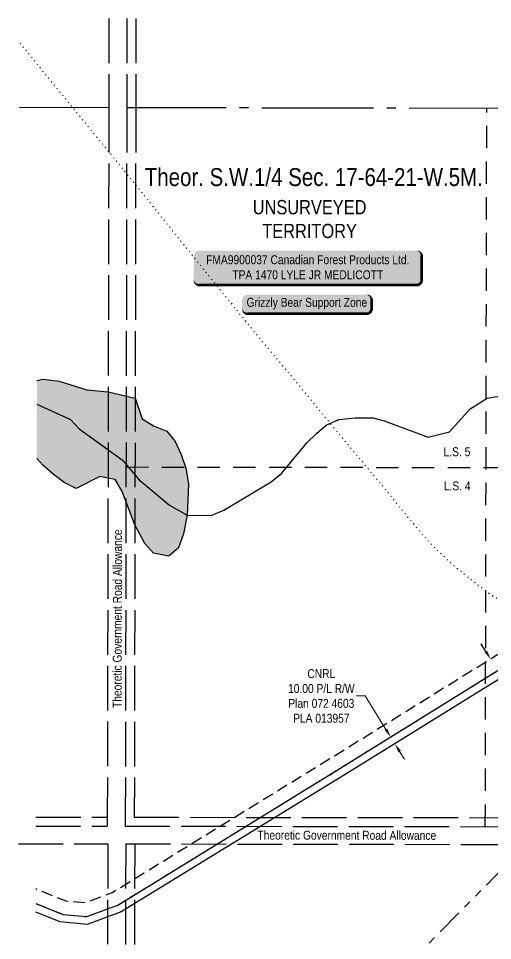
# Model space of a CAD drawing. Extents: x 488725 to 500076, y 6037625 to 6043497.
# Drawn here: x 490068 to 490599, y 6042464 to 6043497 of the extents above; entities that cross this region are included whole.
import ezdxf
from ezdxf.enums import TextEntityAlignment as Align

# ---------------------------------------------------------------- set-up
doc = ezdxf.new("R2010")
doc.units = 0
doc.header["$LTSCALE"] = 5
doc.header["$PDMODE"] = 34
doc.header["$PDSIZE"] = 0.03
for name, pattern in [('foc-ACCESSROAD', [3.75, 2.5, -1.25]), ('foc-DOT', [1, 0.2, -0.8]), ('foc-DRILLPATH', [14.75, 6, -1.75, 1.75, -1.75, 1.75, -1.75]), ('foc-LSD', [8, 5, -3]), ('foc-QUARTERLINE', [33, 25, -3, 2, -3]), ('foc-UNSURVEYED', [12.5, 10, -2.5]), ('foc-WHEELTRACKS', [2, 0.4, -1.6])]:
    doc.linetypes.add(name, pattern=pattern)
doc.layers.get('Defpoints').update_dxf_attribs({"color": 9})
for name, color, linetype in [('AS-DRILL', 8, 'foc-DOT'), ('AS-WILDLIFE-BLOCK', 131, 'Continuous'), ('C-AR', 13, 'foc-ACCESSROAD'), ('C-SYMBOL', 7, 'Continuous'), ('F-RW', 190, 'Continuous'), ('F-WS-S', 190, 'Continuous'), ('L-QSEC', 8, 'foc-QUARTERLINE'), ('L-ROAD-T', 7, 'Continuous'), ('L-SECTION-LSD', 7, 'foc-LSD'), ('L-UNS-T', 3, 'Continuous'), ('L-USEC', 7, 'foc-UNSURVEYED'), ('P-PDRILLPATH', 12, 'foc-DRILLPATH'), ('T-WATER', 160, 'Continuous'), ('T-WATER-H', 133, 'Continuous'), ('T-WATER-P3', 160, 'foc-WHEELTRACKS')]:
    doc.layers.add(name, color=color, linetype=linetype)
doc.layers.add('F-RW-T', color=190, linetype='Continuous', lineweight=9)
doc.styles.add('100L', font='ARIALN.TTF', dxfattribs={"height": 11})
doc.styles.add('175L', font='ARIALN.TTF', dxfattribs={"height": 20})
doc.styles.add('80', font='ARIALN.TTF', dxfattribs={"height": 10})
doc.styles.add('80CG', font='ARIALN.TTF', dxfattribs={"height": 10})
doc.styles.add('80L', font='ARIALN.TTF', dxfattribs={"height": 10})
doc.styles.add('foc-LtypeFont', font='ARIALN.TTF', dxfattribs={"height": 7.35})
doc.linetypes.add('foc-TOPO-flowdirection-NOLINE', pattern='A,0,[">",foc-LtypeFont,S=0.3,R=0,X=0,Y=-0.945],-20,[">",foc-LtypeFont,S=0.3,R=0,X=0,Y=-0.945],0', length=20)
doc.dimstyles.new('Compass 5 000', dxfattribs={"dimscale": 5, "dimtxt": 9, "dimasz": 2, "dimexe": 0.2, "dimexo": 0.0625, "dimgap": 0.5, "dimtad": 0, "dimtih": 1, "dimtoh": 1, "dimzin": 0, "dimdsep": 46, "dimtxsty": '80CG', "dimcen": 0.1, "dimse1": 1, "dimse2": 1, "dimclrd": 256, "dimclrt": 256, "dimaunit": 1, "dimadec": 4, "dimazin": 0, "dimtfac": 0.06, "dimtofl": 0, "dimtmove": 0, "dimatfit": 1, "dimfxl": 0.2, "dimtolj": 1, "dimtzin": 0, "dimlwd": -1, "dimarcsym": 0})

# ---------------------------------------------------------------- blocks, each defined once
blk = doc.blocks.new('*D425')
at = {"layer": 'C-AR', "transparency": 16777216}
for p, q in [((490591.5, 6042787.6), (490586.2, 6042796.1)), ((490610, 6042757.8), (490617.1, 6042746.4)), ((490617.1, 6042746.4), (490627.1, 6042746.4))]:
    blk.add_line(p, q, dxfattribs=at)
for points in [[(490592.9, 6042788.4), (490590.1, 6042786.7), (490596.8, 6042779.1)], [(490611.4, 6042758.7), (490608.6, 6042756.9), (490604.7, 6042766.3)]]:
    blk.add_solid(points, dxfattribs=at)
at = {"layer": 'Defpoints', "color": 0, "transparency": 16777216}
for p in [(490596.8, 6042779.1), (490572.3, 6042763.9), (490580.2, 6042751.1)]:
    blk.add_point(p, dxfattribs=at)
at = {"layer": 'C-AR', "transparency": 16777216, "insert": (490661.4, 6042746.4), "char_height": 10, "attachment_point": 5, "style": '80CG'}
blk.add_mtext('\\A1;Veren\\P15.00 A/R\\PLOC 013148', dxfattribs=at)
blk = doc.blocks.new('*U423')
h = blk.add_hatch(color=255)
edge = h.paths.add_edge_path()
edge.add_line((-121.5, -20), (121.5, -20))
edge.add_arc((121.5, -14), 6, 270, 360)
edge.add_line((127.5, -14), (127.5, 12.5))
edge.add_arc((121.5, 12.5), 6, 0, 90)
edge.add_line((121.5, 18.5), (-121.5, 18.5))
edge.add_arc((-121.5, 12.5), 6, 90, 180)
edge.add_line((-127.5, 12.5), (-127.5, -14))
edge.add_arc((-121.5, -14), 6, 180, 270)
at = {"color": 44, "flags": 128}
blk.add_lwpolyline([(-121.5, -20, 3, 3, 0), (121.5, -20, 3, 3, 0.414214), (127.5, -14, 3, 3, 0), (127.5, 12.5, 3, 0, 0.414214), (121.5, 18.5, 0, 0, 0), (-121.5, 18.5, 0, 0, 0.414214), (-127.5, 12.5, 0, 0, 0), (-127.5, -14, 0, 3, 0.414214)], format="xyseb", close=True, dxfattribs=at)
at = {"color": 44, "style": '80'}
blk.add_attdef('ENTER_TEXT_001', (-36, -5), '', height=10, dxfattribs=at)
blk = doc.blocks.new('*U518')
h = blk.add_hatch(color=255)
edge = h.paths.add_edge_path()
edge.add_line((-66.5, -11.5), (66.5, -11.5))
edge.add_arc((66.5, -5.5), 6, 270, 360)
edge.add_line((72.5, -5.5), (72.5, 4))
edge.add_arc((66.5, 4), 6, 0, 90)
edge.add_line((66.5, 10), (-66.5, 10))
edge.add_arc((-66.5, 4), 6, 90, 180)
edge.add_line((-72.5, 4), (-72.5, -5.5))
edge.add_arc((-66.5, -5.5), 6, 180, 270)
at = {"color": 131, "flags": 128}
blk.add_lwpolyline([(-66.5, -11.5, 3, 3, 0), (66.5, -11.5, 3, 3, 0.414214), (72.5, -5.5, 3, 3, 0), (72.5, 4, 3, 0, 0.414214), (66.5, 10, 0, 0, 0), (-66.5, 10, 0, 0, 0.414214), (-72.5, 4, 0, 0, 0), (-72.5, -5.5, 0, 3, 0.414214)], format="xyseb", close=True, dxfattribs=at)
at = {"color": 131, "style": '80'}
blk.add_attdef('ENTER_TEXT_001', (-36, -5), '', height=10, dxfattribs=at)
blk = doc.blocks.new('*D542')
at = {"layer": 'Defpoints', "color": 0, "transparency": 16777216}
for p in [(490538.4, 6042725.1), (490543.2, 6042717.5), (490484.9, 6042691.9)]:
    blk.add_point(p, dxfattribs=at)
at = {"layer": 'F-RW-T', "transparency": 16777216}
for p, q in [((490456.4, 6042737.8), (490446.4, 6042737.8)), ((490479.6, 6042700.4), (490456.4, 6042737.8)), ((490494.9, 6042675.7), (490500.2, 6042667.2))]:
    blk.add_line(p, q, dxfattribs=at)
for points in [[(490481, 6042701.3), (490478.2, 6042699.5), (490484.9, 6042691.9)], [(490496.4, 6042676.6), (490493.5, 6042674.9), (490489.7, 6042684.2)]]:
    blk.add_solid(points, dxfattribs=at)
at = {"layer": 'F-RW-T', "transparency": 16777216, "insert": (490407.3, 6042737.8), "char_height": 10, "attachment_point": 5, "style": '80CG'}
blk.add_mtext('\\A1;CNRL\\P10.00 P/L R/W\\PPlan 072 4603\\PPLA 013957', dxfattribs=at)

msp = doc.modelspace()

# ---------------------------------------------------------------- hatches: boundary and pattern name
at = {"layer": 'T-WATER-H'}
h = msp.add_hatch(color=256, dxfattribs=at)
h.dxf.hatch_style = 1
h.paths.add_polyline_path([(490089.011, 6043091.032), (490088.829, 6043003.688), (490095.671, 6042996.207), (490107.154, 6042986.251), (490119.661, 6042976.956), (490133.067, 6042970.246), (490159.358, 6042983.61), (490168.608, 6042981.778), (490176.543, 6042980.207), (490184.247, 6042966.702), (490198.689, 6042929.441), (490209.674, 6042908.532), (490219.597, 6042897.913), (490236.662, 6042894.21), (490247.522, 6042903.592), (490252.969, 6042919.275), (490257.135, 6042940.146), (490258.727, 6042975.26), (490255.7, 6042992.794), (490250.634, 6043008.225), (490243.766, 6043022.81), (490234.566, 6043034.511), (490219.6, 6043040.44), (490206.792, 6043048.352), (490198.984, 6043071.394), (490168.807, 6043078.59), (490144.937, 6043080.592), (490113.932, 6043090.406), (490095.848, 6043092.427)])

# ---------------------------------------------------------------- linework, layer by layer
at = {"layer": 'C-AR', "flags": 128}
for points in [[(490087.793, 6042505.398), (490118.082, 6042493.203), (490144.745, 6042490.69), (490179.667, 6042503.648), (490429.139, 6042657.283), (490633.414, 6042784.159), (490698.023, 6042836.595), (490755.486, 6042859.158), (490955.824, 6042983.897), (491095.447, 6043068.345), (491117.674, 6043077.076), (491132.766, 6043083.004), (491181.262, 6043086.019), (491212.771, 6043081.817), (491212.856, 6043094.02), (491181.677, 6043098.137), (491123.185, 6043094.411), (491120.331, 6043094.229), (491088.776, 6043081.84), (490947.978, 6042996.682), (490908.401, 6042972.039)], [(490877.514, 6042952.808), (490748.725, 6042872.618), (490690.376, 6042849.707), (490624.696, 6042796.402), (490421.249, 6042670.04), (490173.061, 6042517.197), (490142.74, 6042505.945), (490121.661, 6042507.932), (490088.848, 6042521.144), (490087.827, 6042521.76)]]:
    msp.add_lwpolyline(points, dxfattribs=at)
at = {"layer": 'F-RW', "flags": 128}
for points in [[(490087.793, 6042505.398), (490118.082, 6042493.203), (490144.745, 6042490.69), (490179.667, 6042503.648), (490429.139, 6042657.283), (490633.414, 6042784.159)], [(490638.881, 6042776.749), (490433.901, 6042649.776), (490183.389, 6042495.914), (490145.383, 6042481.863), (490115.001, 6042484.763), (490087.773, 6042495.764)]]:
    msp.add_lwpolyline(points, dxfattribs=at)
at = {"layer": 'L-QSEC'}
for p, q in [((490169.467, 6043396.545), (490069.414, 6043396.687)), ((490960.627, 6043395.421), (490189.594, 6043396.496))]:
    msp.add_line(p, q, dxfattribs=at)
at = {"layer": 'L-SECTION-LSD', "flags": 128}
for points in [[(490590.834, 6042591.432), (490592.437, 6043395.934)], [(490188.758, 6042994.247), (490994.513, 6042993.119)]]:
    msp.add_lwpolyline(points, dxfattribs=at)
at = {"layer": 'L-USEC'}
for p, q in [((490169.675, 6043496.597), (490169.467, 6043396.545)), ((490189.803, 6043496.569), (490189.595, 6043396.503)), ((490199.871, 6043496.554), (490199.663, 6043396.482)), ((490169.467, 6043396.545), (490167.815, 6042602.074)), ((490189.595, 6043396.503), (490187.943, 6042602.032)), ((490199.663, 6043396.482), (490198.011, 6042602.011)), ((490087.995, 6042602.209), (490167.796, 6042602.095)), ((490167.795, 6042602.095), (490167.816, 6042602.095)), ((490167.815, 6042602.074), (490167.795, 6042592.026)), ((490187.943, 6042602.032), (490187.922, 6042591.998)), ((490198.011, 6042602.052), (490993.765, 6042600.935)), ((490087.974, 6042592.141), (490167.781, 6042592.026)), ((490167.781, 6042592.026), (490167.795, 6042592.026)), ((490187.922, 6042591.998), (490993.751, 6042590.866)), ((490068.371, 6042572.312), (490168.319, 6042572.168)), ((490168.319, 6042572.168), (490166.648, 6041768.058)), ((490188.428, 6042572.14), (490186.757, 6041768.016)), ((490188.428, 6042572.14), (490993.859, 6042571.009)), ((490198.478, 6042572.126), (490196.806, 6041768.016))]:
    msp.add_line(p, q, dxfattribs=at)
at = {"layer": 'P-PDRILLPATH', "flags": 128}
msp.add_lwpolyline([(490924.011, 6042862.318), (490234.241, 6042163.654), (490278.542, 6037827.265)], dxfattribs=at)
at = {"layer": 'T-WATER'}
msp.add_lwpolyline([(490089.011, 6043091.032), (490095.848, 6043092.427), (490113.932, 6043090.406), (490144.937, 6043080.592), (490168.807, 6043078.59), (490198.984, 6043071.394), (490206.792, 6043048.352), (490219.6, 6043040.44), (490234.566, 6043034.511), (490243.766, 6043022.81), (490250.634, 6043008.225), (490255.7, 6042992.794), (490258.727, 6042975.26), (490257.135, 6042940.146), (490252.969, 6042919.275), (490247.522, 6042903.592), (490236.662, 6042894.21), (490219.597, 6042897.913), (490209.674, 6042908.532), (490198.689, 6042929.441), (490184.247, 6042966.702), (490176.543, 6042980.207), (490168.608, 6042981.778), (490159.358, 6042983.61), (490133.067, 6042970.246), (490119.661, 6042976.956), (490107.154, 6042986.251), (490095.671, 6042996.207), (490088.829, 6043003.688)], dxfattribs=at)
at = {"layer": 'T-WATER', "flags": 128}
msp.add_lwpolyline([(490257.135, 6042940.146), (490283.911, 6042939.972), (490298.257, 6042945.815), (490351.264, 6042977.471), (490362.906, 6042986.914), (490391.211, 6043021.363), (490401.771, 6043031.946), (490412.874, 6043041.21), (490426.744, 6043047.413), (490445.12, 6043049.476), (490464.885, 6043049.259), (490477.464, 6043045.986), (490526.892, 6043027.713), (490550.858, 6043033.718), (490573.823, 6043059.503), (490593.006, 6043071.41), (490613.511, 6043074.717)], dxfattribs=at)
at = {"layer": 'T-WATER-P3', "linetype": 'foc-TOPO-flowdirection-NOLINE', "flags": 128}
msp.add_lwpolyline([(490088.956, 6043064.681), (490126.567, 6043047.416), (490136.311, 6043037.036), (490184.53, 6043002.198), (490203.541, 6042979.758), (490237.217, 6042951.328), (490257.135, 6042940.146)], dxfattribs=at)

# ---------------------------------------------------------------- block references
at = {"layer": 'AS-WILDLIFE-BLOCK'}
ref = msp.add_blockref('*U518', (490391.175, 6043177.29), dxfattribs=dict(at, xscale=0.99948146, yscale=0.99948146, zscale=0.99948146))
ref.add_attrib('ENTER_TEXT_001', 'Grizzly Bear Support Zone', (490323.646, 6043173.673), dxfattribs={"layer": '0', "color": 131, "height": 9.99481, "style": '80'})
at = {"layer": 'F-WS-S'}
ref = msp.add_blockref('*U423', (490392.163, 6043217.965), dxfattribs=dict(at, xscale=1.000521411728508, yscale=1.000521411728508, zscale=1.000521411728508))
ref.add_attrib('ENTER_TEXT_001', 'FMA9900037 Canadian Forest Products Ltd.', (490278.437, 6043221.386), dxfattribs={"layer": '0', "color": 44, "height": 10.00521, "style": '80'})
ref.add_attrib('ENTER_TEXT_002', 'TPA 1470 LYLE JR MEDLICOTT', (490307.726, 6043204.533), dxfattribs={"layer": '0', "color": 44, "height": 10.00521, "style": '80'})

# ---------------------------------------------------------------- texts
at = {"layer": 'C-SYMBOL', "color": 3, "insert": (490398.866, 6043328.937), "char_height": 20.01043, "width": 376.64458, "attachment_point": 2, "style": '175L'}
msp.add_mtext('Theor. S.W.1/4 Sec. 17-64-21-W.5M.', dxfattribs=at)
at = {"layer": 'L-ROAD-T', "style": '80L'}
for rotation, p in [(89.880878, (490179.009, 6042824.367)), (359.919534, (490435.844, 6042581.808))]:
    msp.add_text('Theoretic Government Road Allowance', height=10.00521, rotation=rotation, dxfattribs=at).set_placement(p, align=Align.MIDDLE_CENTER)
at = {"layer": 'L-UNS-T', "color": 3, "insert": (490394.173, 6043271.789), "char_height": 16.00834, "attachment_point": 5, "style": '80L'}
msp.add_mtext_dynamic_manual_height_columns('UNSURVEYED TERRITORY', width=126.34853, gutter_width=47.475, heights=[0], dxfattribs=at)

# ---------------------------------------------------------------- dimensions: what is measured, and where the dimension line sits
at = {"layer": 'C-AR', "color": 1}
dim = msp.add_linear_dim(base=(490596.777, 6042779.061), p1=(490580.215, 6042751.117), p2=(490572.301, 6042763.859), angle=121.8444, text='Veren\\P15.00 A/R\\PLOC 013148', dimstyle='Compass 5 000', dxfattribs=at)
dim.commit()
dim.dimension.update_dxf_attribs({"geometry": '*D425', "text_midpoint": (490661.394, 6042746.373), "dimtype": 161})
at = {"layer": 'F-RW-T'}
dim = msp.add_linear_dim(base=(490484.898, 6042691.915), p1=(490543.164, 6042717.458), p2=(490538.392, 6042725.141), angle=121.8444, text='CNRL\\P10.00 P/L R/W\\PPlan 072 4603\\PPLA 013957', dimstyle='Compass 5 000', dxfattribs=at)
dim.commit()
dim.dimension.update_dxf_attribs({"geometry": '*D542', "text_midpoint": (490407.324, 6042737.782), "dimtype": 161})

# ---------------------------------------------------------------- next in the draw order: texts
at = {"layer": 'L-SECTION-LSD', "char_height": 9.99481, "attachment_point": 1, "style": '100L', "bg_fill": 3, "box_fill_scale": 1.5, "bg_fill_color": 256, "bg_fill_transparency": 0}
for s, width, insert in [('\\pi1.7262;L.S. 5', 30.35387, (490542.451, 6043016.345)), ('\\pi1.9533;L.S. 4', 30.49241, (490542.451, 6042978.08))]:
    msp.add_mtext_dynamic_manual_height_columns(s, width=width, gutter_width=54.914, heights=[0], dxfattribs=dict(at, insert=insert))

# ---------------------------------------------------------------- next in the draw order: linework, layer by layer
at = {"layer": 'AS-DRILL', "flags": 128}
msp.add_lwpolyline([(490070.235, 6043468.795), (490078.864, 6043458.376), (490096.096, 6043436.868), (490131.069, 6043394.312), (490148.44, 6043372.985), (490165.852, 6043351.627), (490183.314, 6043330.329), (490200.585, 6043308.891), (490217.886, 6043287.444), (490235.147, 6043265.976), (490252.338, 6043244.439), (490286.921, 6043201.524), (490321.644, 6043158.868), (490339.016, 6043137.521), (490374.3, 6043095.334), (490391.822, 6043074.125), (490409.173, 6043052.748), (490426.765, 6043031.599), (490444.328, 6043010.461), (490462.06, 6042989.452), (490479.702, 6042968.324), (490496.934, 6042946.916), (490514.395, 6042925.688), (490532.789, 6042905.248), (490552.697, 6042886.203), (490573.909, 6042868.715), (490595.844, 6042852.185), (490618.703, 6042837.032), (490642.555, 6042823.356), (490666.699, 6042810.19), (490691.406, 6042798.102), (490716.717, 6042787.343), (490742.753, 6042778.642), (490796.766, 6042768.864), (490824.162, 6042767.479), (490879.146, 6042765.228), (490934.098, 6042762.148), (490945.617, 6042761.856), (490989.182, 6042759.947), (491002.92, 6042759.039), (491030.466, 6042757.794), (491042.035, 6042757.512), (491069.625, 6042757.416), (491097.166, 6042757.851), (491138.538, 6042758.428), (491166.06, 6042758.912), (491193.611, 6042759.537), (491221.133, 6042760.071), (491248.654, 6042760.606), (491276.176, 6042761.181), (491303.707, 6042761.635), (491331.248, 6042761.95), (491358.749, 6042762.335), (491386.27, 6042762.689), (491413.821, 6042762.984), (491441.422, 6042763.318), (491468.893, 6042763.753), (491496.445, 6042764.237), (491524.006, 6042764.672), (491551.517, 6042765.077), (491579.038, 6042765.441), (491634.191, 6042766.34), (491661.743, 6042766.975), (491716.806, 6042768.214), (491744.317, 6042768.709), (491771.688, 6042768.804), (491799.247, 6042768.638), (491826.808, 6042768.693), (491881.869, 6042769.092), (491899.653, 6042769.334)], dxfattribs=at)
at = {"layer": 'T-WATER', "linetype": 'foc-TOPO-flowdirection-NOLINE', "flags": 128}
msp.add_lwpolyline([(490257.135, 6042940.146), (490283.911, 6042939.972), (490298.257, 6042945.815), (490351.264, 6042977.471), (490362.906, 6042986.914), (490391.211, 6043021.363), (490401.771, 6043031.946), (490412.874, 6043041.21), (490426.744, 6043047.413), (490445.12, 6043049.476), (490464.885, 6043049.259), (490477.464, 6043045.986), (490526.892, 6043027.713), (490550.858, 6043033.718), (490573.823, 6043059.503), (490593.006, 6043071.41), (490613.511, 6043074.717), (490626.078, 6043061.488), (490645.922, 6043024.446), (490651.589, 6042989.894), (490665.105, 6042958.961), (490661.759, 6042927.879), (490655.167, 6042886.937), (490650.402, 6042871.181), (490649.984, 6042853.512), (490654.378, 6042836.9), (490652.184, 6042809.79), (490660.565, 6042801.699), (490678.519, 6042808.898), (490698.161, 6042820.587), (490711.296, 6042822.845), (490713.041, 6042804.534), (490714.364, 6042790.961), (490738.068, 6042796.156), (490741.481, 6042790.231), (490746.649, 6042780.434), (490755.327, 6042767.693), (490772.872, 6042757.744), (490782.733, 6042751.549), (490789.857, 6042748.392), (490798.658, 6042753.044), (490811.5, 6042752.5), (490823.293, 6042736.863), (490825.27, 6042708.5), (490818.5, 6042691.5), (490815.5, 6042671.5), (490799.5, 6042638.5), (490796.5, 6042621.5), (490801.877, 6042586.339), (490802.5, 6042566.5), (490812.5, 6042551.5), (490822.5, 6042528.5), (490838.5, 6042515.5), (490833.5, 6042502.5), (490835.5, 6042493.5)], dxfattribs=at)

doc.saveas('drawing.dxf')
